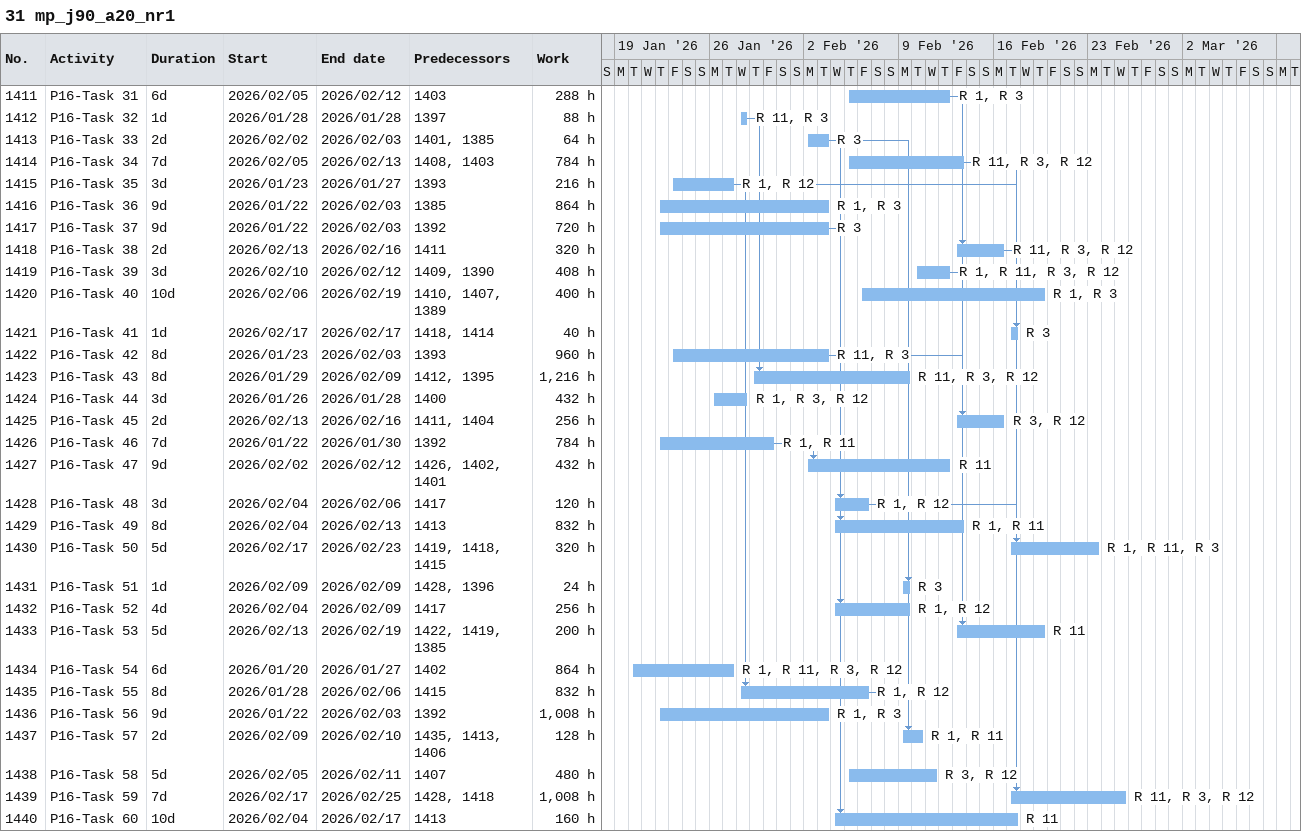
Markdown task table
31 mp_j90_a20_nr1

| ID | Task | Duration | Start | Finish | Predecessors | Resources | Work (h) |
|---|---|---|---|---|---|---|---|
| 1411 | P16-Task 31 | 6d | 2026-02-05 | 2026-02-12 | 1403 | R 1, R 3 | 288 |
| 1412 | P16-Task 32 | 1d | 2026-01-28 | 2026-01-28 | 1397 | R 11, R 3 | 88 |
| 1413 | P16-Task 33 | 2d | 2026-02-02 | 2026-02-03 | 1401, 1385 | R 3 | 64 |
| 1414 | P16-Task 34 | 7d | 2026-02-05 | 2026-02-13 | 1408, 1403 | R 11, R 3, R 12 | 784 |
| 1415 | P16-Task 35 | 3d | 2026-01-23 | 2026-01-27 | 1393 | R 1, R 12 | 216 |
| 1416 | P16-Task 36 | 9d | 2026-01-22 | 2026-02-03 | 1385 | R 1, R 3 | 864 |
| 1417 | P16-Task 37 | 9d | 2026-01-22 | 2026-02-03 | 1392 | R 3 | 720 |
| 1418 | P16-Task 38 | 2d | 2026-02-13 | 2026-02-16 | 1411 | R 11, R 3, R 12 | 320 |
| 1419 | P16-Task 39 | 3d | 2026-02-10 | 2026-02-12 | 1409, 1390 | R 1, R 11, R 3, R 12 | 408 |
| 1420 | P16-Task 40 | 10d | 2026-02-06 | 2026-02-19 | 1410, 1407, 1389 | R 1, R 3 | 400 |
| 1421 | P16-Task 41 | 1d | 2026-02-17 | 2026-02-17 | 1418, 1414 | R 3 | 40 |
| 1422 | P16-Task 42 | 8d | 2026-01-23 | 2026-02-03 | 1393 | R 11, R 3 | 960 |
| 1423 | P16-Task 43 | 8d | 2026-01-29 | 2026-02-09 | 1412, 1395 | R 11, R 3, R 12 | 1216 |
| 1424 | P16-Task 44 | 3d | 2026-01-26 | 2026-01-28 | 1400 | R 1, R 3, R 12 | 432 |
| 1425 | P16-Task 45 | 2d | 2026-02-13 | 2026-02-16 | 1411, 1404 | R 3, R 12 | 256 |
| 1426 | P16-Task 46 | 7d | 2026-01-22 | 2026-01-30 | 1392 | R 1, R 11 | 784 |
| 1427 | P16-Task 47 | 9d | 2026-02-02 | 2026-02-12 | 1426, 1402, 1401 | R 11 | 432 |
| 1428 | P16-Task 48 | 3d | 2026-02-04 | 2026-02-06 | 1417 | R 1, R 12 | 120 |
| 1429 | P16-Task 49 | 8d | 2026-02-04 | 2026-02-13 | 1413 | R 1, R 11 | 832 |
| 1430 | P16-Task 50 | 5d | 2026-02-17 | 2026-02-23 | 1419, 1418, 1415 | R 1, R 11, R 3 | 320 |
| 1431 | P16-Task 51 | 1d | 2026-02-09 | 2026-02-09 | 1428, 1396 | R 3 | 24 |
| 1432 | P16-Task 52 | 4d | 2026-02-04 | 2026-02-09 | 1417 | R 1, R 12 | 256 |
| 1433 | P16-Task 53 | 5d | 2026-02-13 | 2026-02-19 | 1422, 1419, 1385 | R 11 | 200 |
| 1434 | P16-Task 54 | 6d | 2026-01-20 | 2026-01-27 | 1402 | R 1, R 11, R 3, R 12 | 864 |
| 1435 | P16-Task 55 | 8d | 2026-01-28 | 2026-02-06 | 1415 | R 1, R 12 | 832 |
| 1436 | P16-Task 56 | 9d | 2026-01-22 | 2026-02-03 | 1392 | R 1, R 3 | 1008 |
| 1437 | P16-Task 57 | 2d | 2026-02-09 | 2026-02-10 | 1435, 1413, 1406 | R 1, R 11 | 128 |
| 1438 | P16-Task 58 | 5d | 2026-02-05 | 2026-02-11 | 1407 | R 3, R 12 | 480 |
| 1439 | P16-Task 59 | 7d | 2026-02-17 | 2026-02-25 | 1428, 1418 | R 11, R 3, R 12 | 1008 |
| 1440 | P16-Task 60 | 10d | 2026-02-04 | 2026-02-17 | 1413 | R 11 | 160 |
